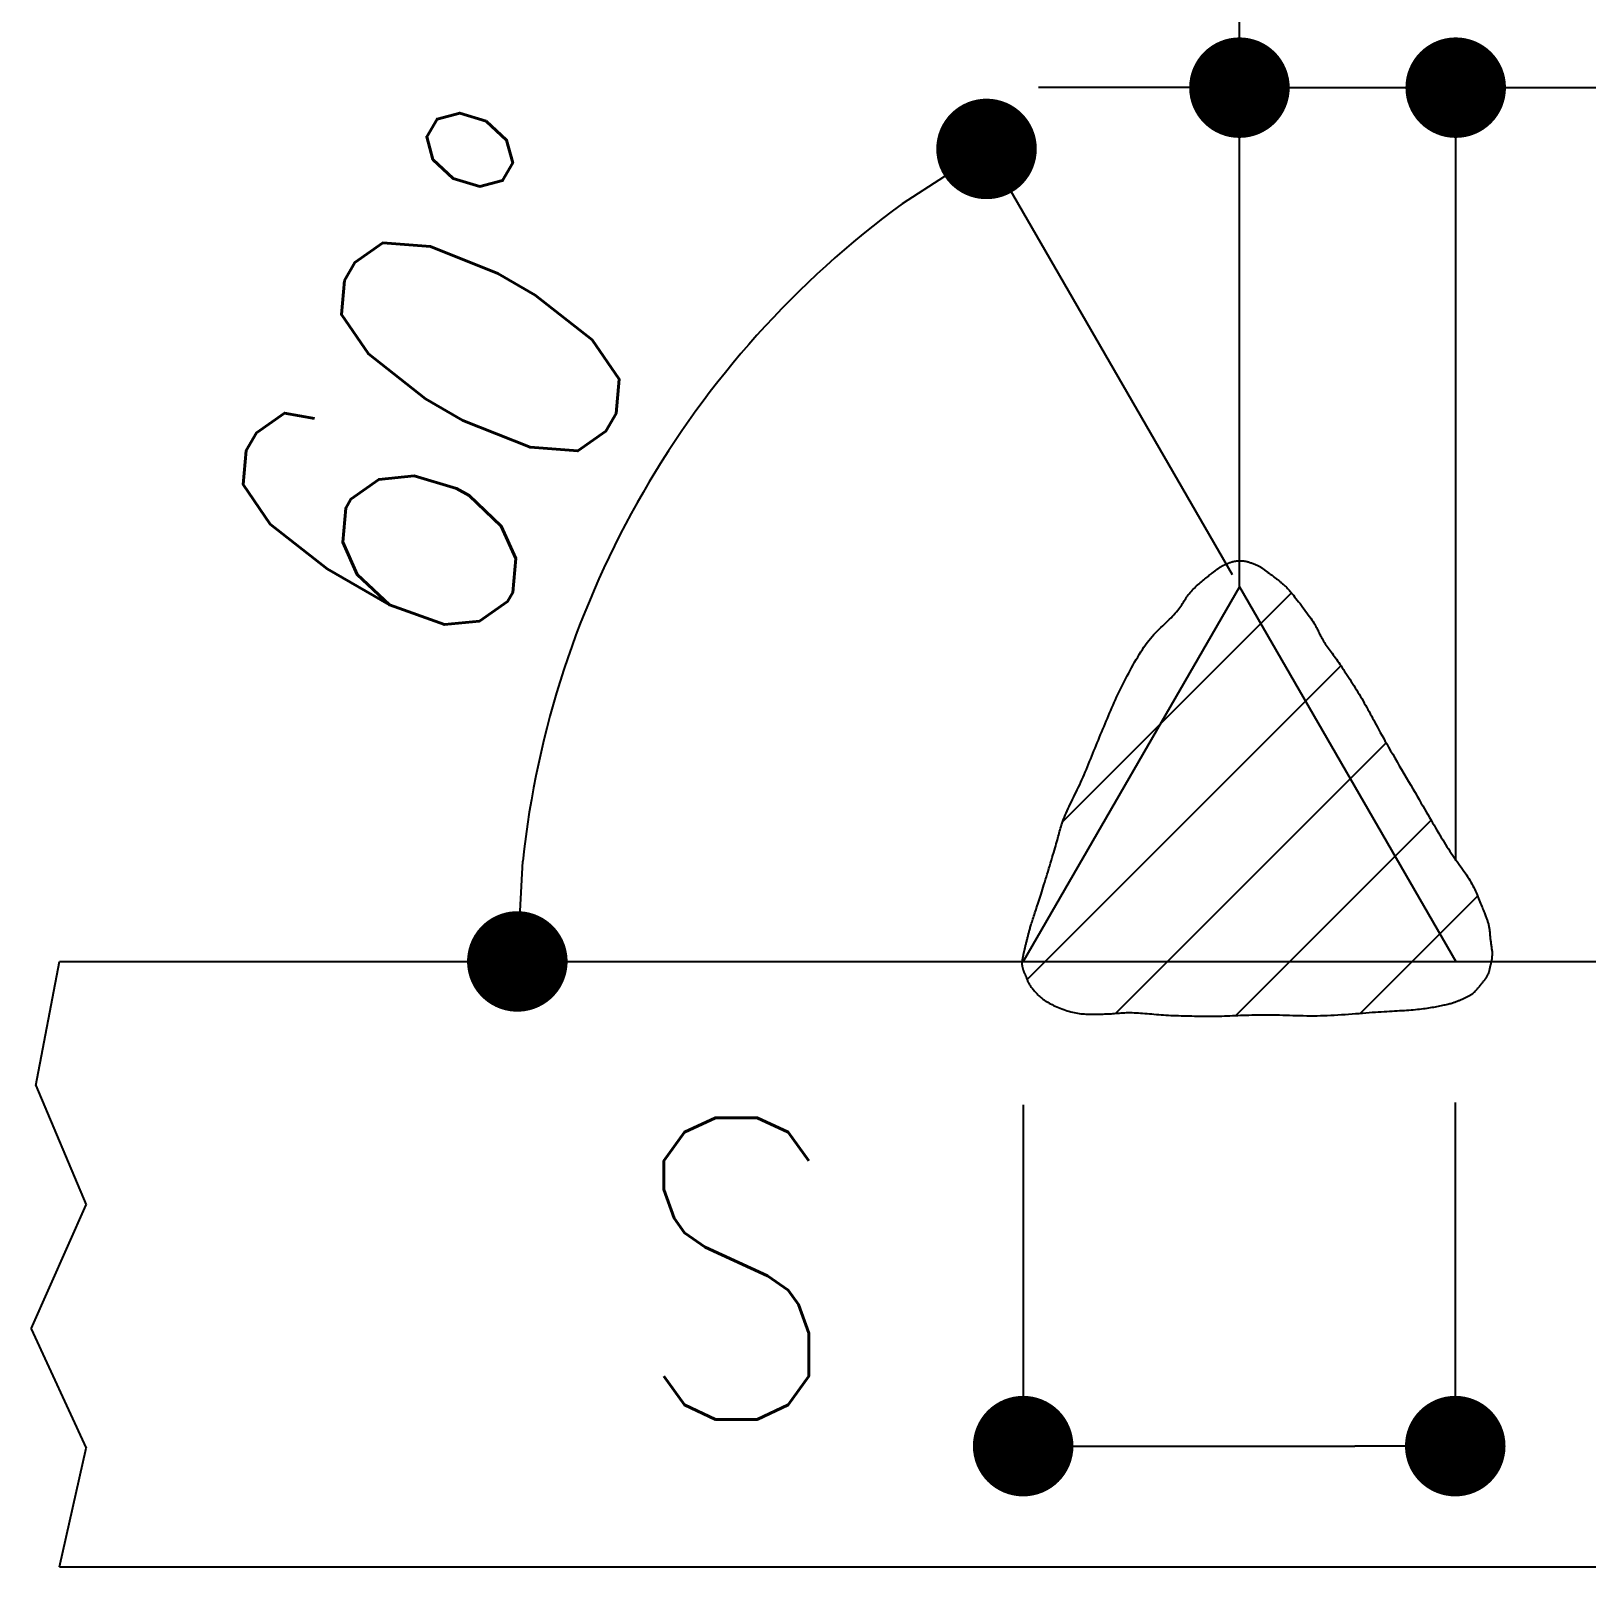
# Model space of a CAD drawing. Header units: millimetres. Extents: x -4568 to 36914, y -114 to 17788.
# Drawn here: x 6298.2 to 6422, y 11567.6 to 11689.8 of the extents above; entities that cross this region are included whole.
import ezdxf

# ---------------------------------------------------------------- set-up
doc = ezdxf.new("R2010")
doc.units = ezdxf.units.MM
doc.header["$LTSCALE"] = 5
doc.layers.get('0').update_dxf_attribs({"color": 255})
doc.layers.add('寸法', color=4, linetype='Continuous')
doc.layers.add('金物', color=142, linetype='Continuous')
doc.styles.add('04setumei', font='simplex.shx', dxfattribs={"width": 0.7, "height": 2.5, "bigfont": 'extfont2.shx'})

# ---------------------------------------------------------------- blocks, each defined once
blk = doc.blocks.new('_Dot')
at = {"color": 0, "linetype": 'ByBlock', "lineweight": -2}
blk.add_line((-0.5, 0), (-1, 0), dxfattribs=at)
at = {"color": 0, "linetype": 'ByBlock', "const_width": 0.5}
blk.add_lwpolyline([(-0.25, 0, 1), (0.25, 0, 1)], format="xyb", close=True, dxfattribs=at)

msp = doc.modelspace()

# ---------------------------------------------------------------- linework, layer by layer
at = {"layer": '寸法'}
for p, q in [((6386.346, 11685.289), (6378.346, 11685.289)), ((6394.346, 11653.554), (6394.346, 11685.289)), ((6394.346, 11685.289), (6411.555, 11685.289)), ((6411.555, 11623.748), (6411.555, 11685.289)), ((6419.555, 11685.289), (6427.555, 11685.289)), ((6393.788, 11646.521), (6374.221, 11680.412)), ((6392.12, 11646.616), (6392.179, 11646.665)), ((6392.179, 11646.665), (6392.235, 11646.71)), ((6392.235, 11646.71), (6392.288, 11646.752)), ((6392.288, 11646.752), (6392.338, 11646.792)), ((6392.338, 11646.792), (6392.386, 11646.829)), ((6392.386, 11646.829), (6392.432, 11646.864)), ((6392.432, 11646.864), (6392.476, 11646.898)), ((6392.476, 11646.898), (6392.519, 11646.93)), ((6392.519, 11646.93), (6392.561, 11646.96)), ((6392.561, 11646.96), (6392.601, 11646.989)), ((6392.601, 11646.989), (6392.641, 11647.017)), ((6392.641, 11647.017), (6392.68, 11647.044)), ((6392.68, 11647.044), (6392.72, 11647.071)), ((6392.72, 11647.071), (6392.759, 11647.097)), ((6392.759, 11647.097), (6392.799, 11647.123)), ((6392.799, 11647.123), (6392.838, 11647.148)), ((6392.838, 11647.148), (6392.875, 11647.171)), ((6392.875, 11647.171), (6392.912, 11647.193)), ((6392.912, 11647.193), (6392.947, 11647.213)), ((6392.947, 11647.213), (6392.981, 11647.231)), ((6392.981, 11647.231), (6393.013, 11647.249)), ((6393.013, 11647.249), (6393.045, 11647.265)), ((6393.045, 11647.265), (6393.077, 11647.28)), ((6393.077, 11647.28), (6393.107, 11647.295)), ((6393.107, 11647.295), (6393.138, 11647.308)), ((6393.138, 11647.308), (6393.167, 11647.322)), ((6393.167, 11647.322), (6393.197, 11647.334)), ((6393.197, 11647.334), (6393.227, 11647.347)), ((6393.227, 11647.347), (6393.257, 11647.36)), ((6393.257, 11647.36), (6393.287, 11647.372)), ((6393.287, 11647.372), (6393.318, 11647.385)), ((6393.318, 11647.385), (6393.349, 11647.398)), ((6393.349, 11647.398), (6393.381, 11647.412)), ((6393.381, 11647.412), (6393.412, 11647.425)), ((6393.412, 11647.425), (6393.444, 11647.438)), ((6393.444, 11647.438), (6393.475, 11647.451)), ((6393.475, 11647.451), (6393.506, 11647.463)), ((6393.506, 11647.463), (6393.537, 11647.475)), ((6393.537, 11647.475), (6393.568, 11647.487)), ((6393.568, 11647.487), (6393.599, 11647.499)), ((6393.599, 11647.499), (6393.629, 11647.51)), ((6393.629, 11647.51), (6393.66, 11647.521)), ((6393.66, 11647.521), (6393.69, 11647.531)), ((6393.69, 11647.531), (6393.721, 11647.541)), ((6393.721, 11647.541), (6393.751, 11647.55)), ((6393.751, 11647.55), (6393.78, 11647.559)), ((6393.78, 11647.559), (6393.81, 11647.567)), ((6393.81, 11647.567), (6393.84, 11647.575)), ((6393.84, 11647.575), (6393.87, 11647.582)), ((6393.87, 11647.582), (6393.899, 11647.588)), ((6393.899, 11647.588), (6393.927, 11647.594)), ((6393.927, 11647.594), (6393.954, 11647.599)), ((6393.954, 11647.599), (6393.982, 11647.604)), ((6393.982, 11647.604), (6394.009, 11647.608)), ((6394.009, 11647.608), (6394.035, 11647.612)), ((6394.035, 11647.612), (6394.061, 11647.615)), ((6394.061, 11647.615), (6394.088, 11647.618)), ((6394.088, 11647.618), (6394.115, 11647.62)), ((6394.115, 11647.62), (6394.142, 11647.622)), ((6394.142, 11647.622), (6394.169, 11647.624)), ((6394.169, 11647.624), (6394.197, 11647.625)), ((6394.197, 11647.625), (6394.225, 11647.626)), ((6394.225, 11647.626), (6394.254, 11647.626)), ((6394.254, 11647.626), (6394.283, 11647.626)), ((6394.283, 11647.626), (6394.314, 11647.627)), ((6394.314, 11647.627), (6394.346, 11647.626)), ((6394.346, 11647.626), (6394.378, 11647.626)), ((6394.378, 11647.626), (6394.41, 11647.627)), ((6394.41, 11647.627), (6394.442, 11647.627)), ((6394.442, 11647.627), (6394.474, 11647.628)), ((6394.474, 11647.628), (6394.506, 11647.628)), ((6394.506, 11647.628), (6394.539, 11647.628)), ((6394.539, 11647.628), (6394.572, 11647.628)), ((6394.572, 11647.628), (6394.606, 11647.627)), ((6394.606, 11647.627), (6394.641, 11647.626)), ((6394.641, 11647.626), (6394.676, 11647.623)), ((6394.676, 11647.623), (6394.713, 11647.62)), ((6394.713, 11647.62), (6394.751, 11647.616)), ((6394.751, 11647.616), (6394.791, 11647.61)), ((6394.791, 11647.61), (6394.832, 11647.603)), ((6394.832, 11647.603), (6394.875, 11647.594)), ((6394.875, 11647.594), (6394.919, 11647.584)), ((6394.919, 11647.584), (6394.966, 11647.572)), ((6394.966, 11647.572), (6395.016, 11647.558)), ((6395.016, 11647.558), (6395.068, 11647.542)), ((6395.068, 11647.542), (6395.124, 11647.524)), ((6395.124, 11647.524), (6395.183, 11647.504)), ((6395.183, 11647.504), (6395.243, 11647.483)), ((6395.243, 11647.483), (6395.306, 11647.461)), ((6395.306, 11647.461), (6395.369, 11647.438)), ((6395.369, 11647.438), (6395.433, 11647.413)), ((6395.433, 11647.413), (6395.497, 11647.389)), ((6395.497, 11647.389), (6395.561, 11647.363)), ((6395.561, 11647.363), (6395.625, 11647.337)), ((6395.625, 11647.337), (6395.687, 11647.31)), ((6395.687, 11647.31), (6395.748, 11647.283)), ((6395.748, 11647.283), (6395.807, 11647.257)), ((6395.807, 11647.257), (6395.863, 11647.231)), ((6395.863, 11647.231), (6395.917, 11647.205)), ((6395.917, 11647.205), (6395.967, 11647.179)), ((6395.967, 11647.179), (6396.013, 11647.154)), ((6396.013, 11647.154), (6396.057, 11647.128)), ((6396.057, 11647.128), (6396.099, 11647.103)), ((6396.099, 11647.103), (6396.138, 11647.078)), ((6396.138, 11647.078), (6396.175, 11647.053)), ((6396.175, 11647.053), (6396.211, 11647.027)), ((6396.211, 11647.027), (6396.246, 11647.002)), ((6396.246, 11647.002), (6396.28, 11646.975)), ((6396.28, 11646.975), (6396.314, 11646.949)), ((6396.314, 11646.949), (6396.347, 11646.922)), ((6396.347, 11646.922), (6396.382, 11646.894)), ((6396.382, 11646.894), (6396.416, 11646.866)), ((6396.416, 11646.866), (6396.451, 11646.838)), ((6396.451, 11646.838), (6396.488, 11646.808)), ((6396.488, 11646.808), (6396.527, 11646.777)), ((6396.527, 11646.777), (6396.567, 11646.746)), ((6396.567, 11646.746), (6396.61, 11646.714)), ((6396.61, 11646.714), (6396.654, 11646.682)), ((6396.654, 11646.682), (6396.7, 11646.649)), ((6394.346, 11645.554), (6377.137, 11615.748)), ((6390.668, 11645.374), (6390.757, 11645.462)), ((6390.757, 11645.462), (6390.849, 11645.549)), ((6390.849, 11645.549), (6390.942, 11645.634)), ((6390.942, 11645.634), (6391.036, 11645.719)), ((6391.036, 11645.719), (6391.131, 11645.802)), ((6391.131, 11645.802), (6391.226, 11645.883)), ((6391.226, 11645.883), (6391.321, 11645.963)), ((6391.321, 11645.963), (6391.414, 11646.04)), ((6391.414, 11646.04), (6391.507, 11646.115)), ((6391.507, 11646.115), (6391.596, 11646.188)), ((6391.596, 11646.188), (6391.683, 11646.258)), ((6391.683, 11646.258), (6391.767, 11646.326)), ((6391.767, 11646.326), (6391.847, 11646.39)), ((6391.847, 11646.39), (6391.922, 11646.452)), ((6391.922, 11646.452), (6391.992, 11646.51)), ((6391.992, 11646.51), (6392.058, 11646.565)), ((6392.058, 11646.565), (6392.12, 11646.616)), ((6394.346, 11645.554), (6411.555, 11615.748)), ((6396.7, 11646.649), (6396.746, 11646.616)), ((6396.746, 11646.616), (6396.794, 11646.582)), ((6396.794, 11646.582), (6396.842, 11646.548)), ((6396.842, 11646.548), (6396.891, 11646.514)), ((6396.891, 11646.514), (6396.941, 11646.478)), ((6396.941, 11646.478), (6396.991, 11646.442)), ((6396.991, 11646.442), (6397.042, 11646.405)), ((6397.042, 11646.405), (6397.094, 11646.368)), ((6397.094, 11646.368), (6397.146, 11646.329)), ((6397.146, 11646.329), (6397.198, 11646.289)), ((6397.198, 11646.289), (6397.251, 11646.248)), ((6397.251, 11646.248), (6397.305, 11646.206)), ((6397.305, 11646.206), (6397.359, 11646.163)), ((6397.359, 11646.163), (6397.413, 11646.117)), ((6397.413, 11646.117), (6397.468, 11646.071)), ((6397.468, 11646.071), (6397.522, 11646.025)), ((6397.522, 11646.025), (6397.574, 11645.98)), ((6397.574, 11645.98), (6397.626, 11645.937)), ((6397.626, 11645.937), (6397.678, 11645.894)), ((6397.678, 11645.894), (6397.73, 11645.851)), ((6397.73, 11645.851), (6397.781, 11645.808)), ((6397.781, 11645.808), (6397.834, 11645.762)), ((6397.834, 11645.762), (6397.887, 11645.716)), ((6397.887, 11645.716), (6397.942, 11645.666)), ((6397.942, 11645.666), (6397.998, 11645.614)), ((6397.998, 11645.614), (6398.057, 11645.557)), ((6398.057, 11645.557), (6398.117, 11645.497)), ((6398.117, 11645.497), (6398.181, 11645.431)), ((6398.181, 11645.431), (6398.247, 11645.36)), ((6380.291, 11626.885), (6398.488, 11645.082)), ((6389.751, 11644.137), (6389.82, 11644.241)), ((6389.82, 11644.241), (6389.886, 11644.344)), ((6389.886, 11644.344), (6389.951, 11644.444)), ((6389.951, 11644.444), (6390.015, 11644.543)), ((6390.015, 11644.543), (6390.079, 11644.64)), ((6390.079, 11644.64), (6390.143, 11644.736)), ((6390.143, 11644.736), (6390.208, 11644.83)), ((6390.208, 11644.83), (6390.276, 11644.923)), ((6390.276, 11644.923), (6390.347, 11645.015)), ((6390.347, 11645.015), (6390.421, 11645.106)), ((6390.421, 11645.106), (6390.499, 11645.196)), ((6390.499, 11645.196), (6390.582, 11645.285)), ((6390.582, 11645.285), (6390.668, 11645.374)), ((6398.247, 11645.36), (6398.317, 11645.282)), ((6398.317, 11645.282), (6398.391, 11645.198)), ((6398.391, 11645.198), (6398.468, 11645.106)), ((6398.468, 11645.106), (6398.552, 11645.005)), ((6398.552, 11645.005), (6398.643, 11644.893)), ((6398.643, 11644.893), (6398.739, 11644.772)), ((6398.739, 11644.772), (6398.841, 11644.644)), ((6398.841, 11644.644), (6398.947, 11644.508)), ((6398.947, 11644.508), (6399.056, 11644.368)), ((6399.056, 11644.368), (6399.166, 11644.223)), ((6399.166, 11644.223), (6399.279, 11644.075)), ((6388.649, 11642.855), (6388.779, 11642.979)), ((6388.779, 11642.979), (6388.904, 11643.102)), ((6388.904, 11643.102), (6389.024, 11643.223)), ((6389.024, 11643.223), (6389.138, 11643.344)), ((6389.138, 11643.344), (6389.244, 11643.463)), ((6389.244, 11643.463), (6389.344, 11643.582)), ((6389.344, 11643.582), (6389.436, 11643.698)), ((6389.436, 11643.698), (6389.522, 11643.811)), ((6389.522, 11643.811), (6389.603, 11643.922)), ((6389.603, 11643.922), (6389.679, 11644.031)), ((6389.679, 11644.031), (6389.751, 11644.137)), ((6399.279, 11644.075), (6399.391, 11643.926)), ((6399.391, 11643.926), (6399.503, 11643.776)), ((6399.503, 11643.776), (6399.613, 11643.627)), ((6399.613, 11643.627), (6399.72, 11643.48)), ((6399.72, 11643.48), (6399.824, 11643.336)), ((6399.824, 11643.336), (6399.923, 11643.197)), ((6399.923, 11643.197), (6400.017, 11643.063)), ((6400.017, 11643.063), (6400.104, 11642.937)), ((6387.393, 11641.611), (6387.531, 11641.764)), ((6387.531, 11641.764), (6387.671, 11641.913)), ((6387.671, 11641.913), (6387.813, 11642.058)), ((6387.813, 11642.058), (6387.955, 11642.198)), ((6387.955, 11642.198), (6388.097, 11642.335)), ((6388.097, 11642.335), (6388.239, 11642.469)), ((6388.239, 11642.469), (6388.378, 11642.6)), ((6388.378, 11642.6), (6388.515, 11642.728)), ((6388.515, 11642.728), (6388.649, 11642.855)), ((6400.104, 11642.937), (6400.184, 11642.819)), ((6400.184, 11642.819), (6400.255, 11642.708)), ((6400.255, 11642.708), (6400.321, 11642.604)), ((6400.321, 11642.604), (6400.379, 11642.504)), ((6400.379, 11642.504), (6400.433, 11642.408)), ((6400.433, 11642.408), (6400.483, 11642.316)), ((6400.483, 11642.316), (6400.528, 11642.227)), ((6400.528, 11642.227), (6400.571, 11642.141)), ((6400.571, 11642.141), (6400.613, 11642.056)), ((6400.613, 11642.056), (6400.653, 11641.971)), ((6400.653, 11641.971), (6400.693, 11641.887)), ((6400.693, 11641.887), (6400.734, 11641.803)), ((6400.734, 11641.803), (6400.777, 11641.717)), ((6400.777, 11641.717), (6400.821, 11641.629)), ((6386.498, 11640.379), (6386.622, 11640.574)), ((6386.622, 11640.574), (6386.747, 11640.762)), ((6386.747, 11640.762), (6386.872, 11640.945)), ((6386.872, 11640.945), (6386.997, 11641.121)), ((6386.997, 11641.121), (6387.125, 11641.29)), ((6387.125, 11641.29), (6387.257, 11641.453)), ((6387.257, 11641.453), (6387.393, 11641.611)), ((6400.821, 11641.629), (6400.869, 11641.539)), ((6400.869, 11641.539), (6400.922, 11641.446)), ((6400.922, 11641.446), (6400.978, 11641.348)), ((6400.978, 11641.348), (6401.041, 11641.246)), ((6401.041, 11641.246), (6401.109, 11641.142)), ((6401.109, 11641.142), (6401.179, 11641.037)), ((6401.179, 11641.037), (6401.25, 11640.932)), ((6401.25, 11640.932), (6401.324, 11640.826)), ((6401.324, 11640.826), (6401.4, 11640.719)), ((6401.4, 11640.719), (6401.477, 11640.611)), ((6401.477, 11640.611), (6401.557, 11640.501)), ((6401.557, 11640.501), (6401.639, 11640.39)), ((6377.442, 11614.301), (6402.422, 11639.281)), ((6385.77, 11639.127), (6385.888, 11639.342)), ((6385.888, 11639.342), (6386.008, 11639.556)), ((6386.008, 11639.556), (6386.129, 11639.767)), ((6386.129, 11639.767), (6386.251, 11639.975)), ((6386.251, 11639.975), (6386.374, 11640.179)), ((6386.374, 11640.179), (6386.498, 11640.379)), ((6401.639, 11640.39), (6401.722, 11640.277)), ((6401.722, 11640.277), (6401.806, 11640.161)), ((6401.806, 11640.161), (6401.892, 11640.043)), ((6401.892, 11640.043), (6401.979, 11639.922)), ((6401.979, 11639.922), (6402.067, 11639.798)), ((6402.067, 11639.798), (6402.156, 11639.672)), ((6402.156, 11639.672), (6402.246, 11639.541)), ((6402.246, 11639.541), (6402.338, 11639.407)), ((6402.338, 11639.407), (6402.43, 11639.269)), ((6402.43, 11639.269), (6402.523, 11639.127)), ((6385.088, 11637.83), (6385.197, 11638.044)), ((6385.197, 11638.044), (6385.309, 11638.259)), ((6385.309, 11638.259), (6385.422, 11638.475)), ((6385.422, 11638.475), (6385.536, 11638.693)), ((6385.536, 11638.693), (6385.652, 11638.91)), ((6385.652, 11638.91), (6385.77, 11639.127)), ((6402.523, 11639.127), (6402.619, 11638.981)), ((6402.619, 11638.981), (6402.717, 11638.831)), ((6402.717, 11638.831), (6402.816, 11638.678)), ((6402.816, 11638.678), (6402.918, 11638.522)), ((6402.918, 11638.522), (6403.021, 11638.362)), ((6403.021, 11638.362), (6403.124, 11638.2)), ((6403.124, 11638.2), (6403.229, 11638.036)), ((6403.229, 11638.036), (6403.335, 11637.869)), ((6384.479, 11636.567), (6384.575, 11636.779)), ((6384.575, 11636.779), (6384.674, 11636.99)), ((6384.674, 11636.99), (6384.774, 11637.201)), ((6384.774, 11637.201), (6384.877, 11637.41)), ((6384.877, 11637.41), (6384.981, 11637.62)), ((6384.981, 11637.62), (6385.088, 11637.83)), ((6403.335, 11637.869), (6403.441, 11637.701)), ((6403.441, 11637.701), (6403.547, 11637.53)), ((6403.547, 11637.53), (6403.654, 11637.358)), ((6403.654, 11637.358), (6403.76, 11637.185)), ((6403.76, 11637.185), (6403.866, 11637.011)), ((6403.866, 11637.011), (6403.971, 11636.837)), ((6403.971, 11636.837), (6404.076, 11636.662)), ((6384.017, 11635.503), (6384.107, 11635.716)), ((6384.107, 11635.716), (6384.198, 11635.93)), ((6384.198, 11635.93), (6384.29, 11636.142)), ((6384.29, 11636.142), (6384.384, 11636.355)), ((6384.384, 11636.355), (6384.479, 11636.567)), ((6404.076, 11636.662), (6404.179, 11636.486)), ((6404.179, 11636.486), (6404.28, 11636.312)), ((6404.28, 11636.312), (6404.378, 11636.141)), ((6404.378, 11636.141), (6404.473, 11635.971)), ((6404.473, 11635.971), (6404.567, 11635.802)), ((6404.567, 11635.802), (6404.66, 11635.633)), ((6404.66, 11635.633), (6404.752, 11635.463)), ((6383.48, 11634.225), (6383.57, 11634.438)), ((6383.57, 11634.438), (6383.659, 11634.651)), ((6383.659, 11634.651), (6383.748, 11634.864)), ((6383.748, 11634.864), (6383.837, 11635.077)), ((6383.837, 11635.077), (6383.927, 11635.29)), ((6383.927, 11635.29), (6384.017, 11635.503)), ((6404.752, 11635.463), (6404.844, 11635.292)), ((6404.844, 11635.292), (6404.937, 11635.118)), ((6404.937, 11635.118), (6405.032, 11634.941)), ((6405.032, 11634.941), (6405.129, 11634.76)), ((6405.129, 11634.76), (6405.228, 11634.573)), ((6405.228, 11634.573), (6405.332, 11634.381)), ((6405.332, 11634.381), (6405.44, 11634.183)), ((6382.945, 11632.939), (6383.033, 11633.155)), ((6383.033, 11633.155), (6383.121, 11633.371)), ((6383.121, 11633.371), (6383.21, 11633.586)), ((6383.21, 11633.586), (6383.3, 11633.8)), ((6383.3, 11633.8), (6383.39, 11634.013)), ((6383.39, 11634.013), (6383.48, 11634.225)), ((6384.493, 11611.617), (6406.02, 11633.144)), ((6405.44, 11634.183), (6405.553, 11633.977)), ((6405.553, 11633.977), (6405.672, 11633.763)), ((6405.672, 11633.763), (6405.797, 11633.539)), ((6405.797, 11633.539), (6405.928, 11633.306)), ((6405.928, 11633.306), (6406.069, 11633.059)), ((6406.069, 11633.059), (6406.219, 11632.797)), ((6382.425, 11631.648), (6382.511, 11631.861)), ((6382.511, 11631.861), (6382.597, 11632.075)), ((6382.597, 11632.075), (6382.684, 11632.291)), ((6382.684, 11632.291), (6382.771, 11632.507)), ((6382.771, 11632.507), (6382.858, 11632.723)), ((6382.858, 11632.723), (6382.945, 11632.939)), ((6406.219, 11632.797), (6406.377, 11632.522)), ((6406.377, 11632.522), (6406.542, 11632.236)), ((6406.542, 11632.236), (6406.713, 11631.94)), ((6406.713, 11631.94), (6406.888, 11631.637)), ((6381.905, 11630.406), (6381.992, 11630.607)), ((6381.992, 11630.607), (6382.079, 11630.811)), ((6382.079, 11630.811), (6382.166, 11631.017)), ((6382.166, 11631.017), (6382.252, 11631.226)), ((6382.252, 11631.226), (6382.338, 11631.436)), ((6382.338, 11631.436), (6382.425, 11631.648)), ((6406.888, 11631.637), (6407.067, 11631.329)), ((6407.067, 11631.329), (6407.249, 11631.017)), ((6407.249, 11631.017), (6407.431, 11630.704)), ((6407.431, 11630.704), (6407.613, 11630.391)), ((6381.351, 11629.221), (6381.445, 11629.416)), ((6381.445, 11629.416), (6381.54, 11629.612)), ((6381.54, 11629.612), (6381.633, 11629.809)), ((6381.633, 11629.809), (6381.726, 11630.008)), ((6381.726, 11630.008), (6381.816, 11630.207)), ((6381.816, 11630.207), (6381.905, 11630.406)), ((6407.613, 11630.391), (6407.795, 11630.081)), ((6407.795, 11630.081), (6407.973, 11629.774)), ((6407.973, 11629.774), (6408.148, 11629.474)), ((6408.148, 11629.474), (6408.319, 11629.183)), ((6380.718, 11627.912), (6380.802, 11628.092)), ((6380.802, 11628.092), (6380.889, 11628.275)), ((6380.889, 11628.275), (6380.978, 11628.46)), ((6380.978, 11628.46), (6381.07, 11628.647)), ((6381.07, 11628.647), (6381.162, 11628.837)), ((6381.162, 11628.837), (6381.256, 11629.028)), ((6381.256, 11629.028), (6381.351, 11629.221)), ((6408.319, 11629.183), (6408.483, 11628.901)), ((6408.483, 11628.901), (6408.641, 11628.632)), ((6408.641, 11628.632), (6408.791, 11628.376)), ((6408.791, 11628.376), (6408.933, 11628.132)), ((6408.933, 11628.132), (6409.072, 11627.894)), ((6380.248, 11626.762), (6380.3, 11626.909)), ((6380.3, 11626.909), (6380.357, 11627.062)), ((6380.357, 11627.062), (6380.419, 11627.223)), ((6380.419, 11627.223), (6380.488, 11627.391)), ((6380.488, 11627.391), (6380.56, 11627.561)), ((6380.56, 11627.561), (6380.637, 11627.735)), ((6380.637, 11627.735), (6380.718, 11627.912)), ((6394.054, 11611.444), (6409.598, 11626.987)), ((6409.072, 11627.894), (6409.206, 11627.662)), ((6409.206, 11627.662), (6409.337, 11627.437)), ((6409.337, 11627.437), (6409.464, 11627.217)), ((6409.464, 11627.217), (6409.589, 11627.002)), ((6409.589, 11627.002), (6409.711, 11626.792)), ((6379.896, 11625.556), (6379.933, 11625.693)), ((6379.933, 11625.693), (6379.968, 11625.827)), ((6379.968, 11625.827), (6380.004, 11625.958)), ((6380.004, 11625.958), (6380.04, 11626.088)), ((6380.04, 11626.088), (6380.076, 11626.219)), ((6380.076, 11626.219), (6380.115, 11626.35)), ((6380.115, 11626.35), (6380.157, 11626.484)), ((6380.157, 11626.484), (6380.2, 11626.621)), ((6380.2, 11626.621), (6380.248, 11626.762)), ((6409.711, 11626.792), (6409.83, 11626.587)), ((6409.83, 11626.587), (6409.947, 11626.385)), ((6409.947, 11626.385), (6410.064, 11626.187)), ((6410.064, 11626.187), (6410.178, 11625.993)), ((6410.178, 11625.993), (6410.292, 11625.802)), ((6410.292, 11625.802), (6410.405, 11625.613)), ((6379.505, 11624.215), (6379.565, 11624.413)), ((6379.565, 11624.413), (6379.623, 11624.603)), ((6379.623, 11624.603), (6379.677, 11624.783)), ((6379.677, 11624.783), (6379.728, 11624.953)), ((6379.728, 11624.953), (6379.774, 11625.114)), ((6379.774, 11625.114), (6379.817, 11625.268)), ((6379.817, 11625.268), (6379.858, 11625.415)), ((6379.858, 11625.415), (6379.896, 11625.556)), ((6410.405, 11625.613), (6410.518, 11625.427)), ((6410.518, 11625.427), (6410.63, 11625.242)), ((6410.63, 11625.242), (6410.744, 11625.059)), ((6410.744, 11625.059), (6410.858, 11624.878)), ((6410.858, 11624.878), (6410.973, 11624.698)), ((6410.973, 11624.698), (6411.088, 11624.524)), ((6411.088, 11624.524), (6411.205, 11624.353)), ((6379.115, 11622.918), (6379.182, 11623.14)), ((6379.182, 11623.14), (6379.248, 11623.362)), ((6379.248, 11623.362), (6379.314, 11623.581)), ((6379.314, 11623.581), (6379.38, 11623.797)), ((6379.38, 11623.797), (6379.443, 11624.009)), ((6379.443, 11624.009), (6379.505, 11624.215)), ((6411.205, 11624.353), (6411.321, 11624.186)), ((6411.321, 11624.186), (6411.436, 11624.022)), ((6411.436, 11624.022), (6411.551, 11623.861)), ((6411.551, 11623.861), (6411.666, 11623.703)), ((6411.666, 11623.703), (6411.778, 11623.548)), ((6411.778, 11623.548), (6411.89, 11623.394)), ((6411.89, 11623.394), (6411.999, 11623.243)), ((6411.999, 11623.243), (6412.106, 11623.093)), ((6378.79, 11621.847), (6378.853, 11622.052)), ((6378.853, 11622.052), (6378.917, 11622.263)), ((6378.917, 11622.263), (6378.982, 11622.478)), ((6378.982, 11622.478), (6379.048, 11622.697)), ((6379.048, 11622.697), (6379.115, 11622.918)), ((6412.106, 11623.093), (6412.211, 11622.945)), ((6412.211, 11622.945), (6412.312, 11622.797)), ((6412.312, 11622.797), (6412.41, 11622.651)), ((6412.41, 11622.651), (6412.505, 11622.505)), ((6412.505, 11622.505), (6412.596, 11622.359)), ((6412.596, 11622.359), (6412.683, 11622.213)), ((6412.683, 11622.213), (6412.765, 11622.066)), ((6412.765, 11622.066), (6412.845, 11621.919)), ((6412.845, 11621.919), (6412.921, 11621.771)), ((6378.406, 11620.622), (6378.457, 11620.781)), ((6378.457, 11620.781), (6378.51, 11620.944)), ((6378.51, 11620.944), (6378.563, 11621.111)), ((6378.563, 11621.111), (6378.616, 11621.283)), ((6378.616, 11621.283), (6378.672, 11621.461)), ((6378.672, 11621.461), (6378.73, 11621.65)), ((6378.73, 11621.65), (6378.79, 11621.847)), ((6403.971, 11611.625), (6413.298, 11620.952)), ((6412.921, 11621.771), (6412.994, 11621.624)), ((6412.994, 11621.624), (6413.064, 11621.477)), ((6413.064, 11621.477), (6413.132, 11621.331)), ((6413.132, 11621.331), (6413.197, 11621.187)), ((6413.197, 11621.187), (6413.259, 11621.044)), ((6413.259, 11621.044), (6413.319, 11620.903)), ((6413.319, 11620.903), (6413.376, 11620.765)), ((6413.376, 11620.765), (6413.431, 11620.63)), ((6377.991, 11619.361), (6378.032, 11619.486)), ((6378.032, 11619.486), (6378.074, 11619.615)), ((6378.074, 11619.615), (6378.118, 11619.747)), ((6378.118, 11619.747), (6378.163, 11619.883)), ((6378.163, 11619.883), (6378.209, 11620.023)), ((6378.209, 11620.023), (6378.257, 11620.167)), ((6378.257, 11620.167), (6378.306, 11620.315)), ((6378.306, 11620.315), (6378.355, 11620.466)), ((6378.355, 11620.466), (6378.406, 11620.622)), ((6413.431, 11620.63), (6413.484, 11620.499)), ((6413.484, 11620.499), (6413.536, 11620.372)), ((6413.536, 11620.372), (6413.585, 11620.248)), ((6413.585, 11620.248), (6413.633, 11620.13)), ((6413.633, 11620.13), (6413.679, 11620.016)), ((6413.679, 11620.016), (6413.723, 11619.908)), ((6413.723, 11619.908), (6413.765, 11619.807)), ((6413.765, 11619.807), (6413.805, 11619.712)), ((6413.805, 11619.712), (6413.841, 11619.622)), ((6413.841, 11619.622), (6413.875, 11619.538)), ((6413.875, 11619.538), (6413.907, 11619.458)), ((6413.907, 11619.458), (6413.936, 11619.383)), ((6377.626, 11618.15), (6377.644, 11618.218)), ((6377.644, 11618.218), (6377.664, 11618.289)), ((6377.664, 11618.289), (6377.684, 11618.363)), ((6377.684, 11618.363), (6377.706, 11618.44)), ((6377.706, 11618.44), (6377.73, 11618.521)), ((6377.73, 11618.521), (6377.756, 11618.608)), ((6377.756, 11618.608), (6377.783, 11618.7)), ((6377.783, 11618.7), (6377.812, 11618.797)), ((6377.812, 11618.797), (6377.844, 11618.901)), ((6377.844, 11618.901), (6377.878, 11619.011)), ((6377.878, 11619.011), (6377.914, 11619.124)), ((6377.914, 11619.124), (6377.952, 11619.241)), ((6377.952, 11619.241), (6377.991, 11619.361)), ((6413.936, 11619.383), (6413.964, 11619.31)), ((6413.964, 11619.31), (6413.99, 11619.241)), ((6413.99, 11619.241), (6414.014, 11619.173)), ((6414.014, 11619.173), (6414.036, 11619.108)), ((6414.036, 11619.108), (6414.057, 11619.044)), ((6414.057, 11619.044), (6414.078, 11618.979)), ((6414.078, 11618.979), (6414.097, 11618.915)), ((6414.097, 11618.915), (6414.116, 11618.85)), ((6414.116, 11618.85), (6414.134, 11618.784)), ((6414.134, 11618.784), (6414.152, 11618.716)), ((6414.152, 11618.716), (6414.169, 11618.645)), ((6414.169, 11618.645), (6414.186, 11618.573)), ((6414.186, 11618.573), (6414.2, 11618.502)), ((6414.2, 11618.502), (6414.213, 11618.431)), ((6414.213, 11618.431), (6414.225, 11618.361)), ((6414.225, 11618.361), (6414.235, 11618.292)), ((6414.235, 11618.292), (6414.244, 11618.222)), ((6414.244, 11618.222), (6414.251, 11618.153)), ((6377.304, 11616.886), (6377.319, 11616.95)), ((6377.319, 11616.95), (6377.334, 11617.015)), ((6377.334, 11617.015), (6377.35, 11617.08)), ((6377.35, 11617.08), (6377.367, 11617.147)), ((6377.367, 11617.147), (6377.383, 11617.214)), ((6377.383, 11617.214), (6377.4, 11617.281)), ((6377.4, 11617.281), (6377.417, 11617.35)), ((6377.417, 11617.35), (6377.435, 11617.419)), ((6377.435, 11617.419), (6377.452, 11617.488)), ((6377.452, 11617.488), (6377.47, 11617.557)), ((6377.47, 11617.557), (6377.488, 11617.627)), ((6377.488, 11617.627), (6377.507, 11617.695)), ((6377.507, 11617.695), (6377.524, 11617.762)), ((6377.524, 11617.762), (6377.541, 11617.827)), ((6377.541, 11617.827), (6377.557, 11617.891)), ((6377.557, 11617.891), (6377.574, 11617.955)), ((6377.574, 11617.955), (6377.591, 11618.019)), ((6377.591, 11618.019), (6377.608, 11618.084)), ((6377.608, 11618.084), (6377.626, 11618.15)), ((6414.251, 11618.153), (6414.259, 11618.084)), ((6414.259, 11618.084), (6414.265, 11618.016)), ((6414.265, 11618.016), (6414.271, 11617.947)), ((6414.271, 11617.947), (6414.277, 11617.878)), ((6414.277, 11617.878), (6414.283, 11617.808)), ((6414.283, 11617.808), (6414.289, 11617.739)), ((6414.289, 11617.739), (6414.295, 11617.669)), ((6414.295, 11617.669), (6414.302, 11617.598)), ((6414.302, 11617.598), (6414.31, 11617.527)), ((6414.31, 11617.527), (6414.318, 11617.455)), ((6414.318, 11617.455), (6414.327, 11617.382)), ((6414.327, 11617.382), (6414.337, 11617.307)), ((6414.337, 11617.307), (6414.348, 11617.231)), ((6414.348, 11617.231), (6414.359, 11617.154)), ((6414.359, 11617.154), (6414.371, 11617.076)), ((6414.371, 11617.076), (6414.382, 11616.997)), ((6414.382, 11616.997), (6414.394, 11616.918)), ((6377.065, 11615.692), (6377.069, 11615.725)), ((6377.069, 11615.725), (6377.074, 11615.76)), ((6377.074, 11615.76), (6377.078, 11615.797)), ((6377.078, 11615.797), (6377.084, 11615.835)), ((6377.084, 11615.835), (6377.09, 11615.874)), ((6377.09, 11615.874), (6377.096, 11615.914)), ((6377.096, 11615.914), (6377.103, 11615.955)), ((6377.103, 11615.955), (6377.11, 11615.997)), ((6377.11, 11615.997), (6377.118, 11616.04)), ((6377.118, 11616.04), (6377.127, 11616.084)), ((6377.127, 11616.084), (6377.136, 11616.129)), ((6377.136, 11616.129), (6377.145, 11616.175)), ((6377.145, 11616.175), (6377.155, 11616.222)), ((6377.155, 11616.222), (6377.165, 11616.271)), ((6377.165, 11616.271), (6377.176, 11616.32)), ((6377.176, 11616.32), (6377.187, 11616.371)), ((6377.187, 11616.371), (6377.198, 11616.423)), ((6377.198, 11616.423), (6377.21, 11616.476)), ((6377.21, 11616.476), (6377.222, 11616.531)), ((6377.222, 11616.531), (6377.234, 11616.586)), ((6377.234, 11616.586), (6377.247, 11616.643)), ((6377.247, 11616.643), (6377.261, 11616.702)), ((6377.261, 11616.702), (6377.275, 11616.762)), ((6377.275, 11616.762), (6377.289, 11616.824)), ((6377.289, 11616.824), (6377.304, 11616.886)), ((6414.394, 11616.918), (6414.405, 11616.84)), ((6414.399, 11615.683), (6414.41, 11615.728)), ((6414.405, 11616.84), (6414.416, 11616.761)), ((6414.41, 11615.728), (6414.42, 11615.773)), ((6414.416, 11616.761), (6414.427, 11616.684)), ((6414.42, 11615.773), (6414.43, 11615.82)), ((6414.427, 11616.684), (6414.436, 11616.608)), ((6414.43, 11615.82), (6414.439, 11615.867)), ((6414.436, 11616.608), (6414.445, 11616.533)), ((6414.439, 11615.867), (6414.447, 11615.916)), ((6414.445, 11616.533), (6414.452, 11616.46)), ((6414.447, 11615.916), (6414.454, 11615.967)), ((6414.452, 11616.46), (6414.458, 11616.389)), ((6414.454, 11615.967), (6414.459, 11616.02)), ((6414.458, 11616.389), (6414.463, 11616.32)), ((6414.459, 11616.02), (6414.463, 11616.075)), ((6414.463, 11616.32), (6414.466, 11616.254)), ((6414.463, 11616.075), (6414.466, 11616.132)), ((6414.466, 11616.254), (6414.467, 11616.192)), ((6414.466, 11616.132), (6414.467, 11616.192)), ((6377.049, 11615.503), (6377.05, 11615.528)), ((6377.05, 11615.479), (6377.049, 11615.503)), ((6377.05, 11615.528), (6377.051, 11615.552)), ((6377.05, 11615.454), (6377.05, 11615.479)), ((6377.05, 11615.454), (6377.052, 11615.429)), ((6377.051, 11615.552), (6377.053, 11615.578)), ((6377.052, 11615.429), (6377.054, 11615.403)), ((6377.053, 11615.578), (6377.056, 11615.604)), ((6377.054, 11615.403), (6377.058, 11615.376)), ((6377.056, 11615.604), (6377.058, 11615.632)), ((6377.058, 11615.632), (6377.062, 11615.661)), ((6377.058, 11615.376), (6377.062, 11615.348)), ((6377.062, 11615.661), (6377.065, 11615.692)), ((6377.062, 11615.348), (6377.067, 11615.318)), ((6377.067, 11615.318), (6377.074, 11615.286)), ((6377.074, 11615.286), (6377.081, 11615.252)), ((6377.081, 11615.252), (6377.089, 11615.219)), ((6377.089, 11615.219), (6377.098, 11615.185)), ((6377.098, 11615.185), (6377.108, 11615.15)), ((6377.108, 11615.15), (6377.119, 11615.115)), ((6377.119, 11615.115), (6377.131, 11615.08)), ((6377.131, 11615.08), (6377.143, 11615.043)), ((6377.143, 11615.043), (6377.156, 11615.007)), ((6377.156, 11615.007), (6377.17, 11614.969)), ((6377.17, 11614.969), (6377.185, 11614.93)), ((6377.185, 11614.93), (6377.2, 11614.891)), ((6377.2, 11614.891), (6377.217, 11614.851)), ((6377.217, 11614.851), (6377.234, 11614.81)), ((6377.234, 11614.81), (6377.252, 11614.767)), ((6377.252, 11614.767), (6377.271, 11614.724)), ((6377.271, 11614.724), (6377.291, 11614.679)), ((6377.291, 11614.679), (6377.311, 11614.634)), ((6377.311, 11614.634), (6377.331, 11614.587)), ((6377.331, 11614.587), (6377.35, 11614.539)), ((6377.35, 11614.539), (6377.37, 11614.49)), ((6377.37, 11614.49), (6377.389, 11614.44)), ((6413.966, 11614.425), (6414.002, 11614.478)), ((6414.002, 11614.478), (6414.036, 11614.531)), ((6414.036, 11614.531), (6414.067, 11614.582)), ((6414.067, 11614.582), (6414.095, 11614.631)), ((6414.095, 11614.631), (6414.12, 11614.678)), ((6414.12, 11614.678), (6414.142, 11614.724)), ((6414.142, 11614.724), (6414.162, 11614.77)), ((6414.162, 11614.77), (6414.18, 11614.814)), ((6414.18, 11614.814), (6414.195, 11614.858)), ((6414.195, 11614.858), (6414.209, 11614.901)), ((6414.209, 11614.901), (6414.222, 11614.944)), ((6414.222, 11614.944), (6414.234, 11614.986)), ((6414.234, 11614.986), (6414.244, 11615.028)), ((6414.244, 11615.028), (6414.253, 11615.07)), ((6414.253, 11615.07), (6414.263, 11615.112)), ((6414.263, 11615.112), (6414.271, 11615.154)), ((6414.271, 11615.154), (6414.28, 11615.197)), ((6414.28, 11615.197), (6414.289, 11615.24)), ((6414.289, 11615.24), (6414.298, 11615.284)), ((6414.298, 11615.284), (6414.307, 11615.329)), ((6414.307, 11615.329), (6414.318, 11615.374)), ((6414.318, 11615.374), (6414.329, 11615.42)), ((6414.329, 11615.42), (6414.341, 11615.464)), ((6414.341, 11615.464), (6414.352, 11615.508)), ((6414.352, 11615.508), (6414.364, 11615.552)), ((6414.364, 11615.552), (6414.376, 11615.595)), ((6414.376, 11615.595), (6414.388, 11615.639)), ((6414.388, 11615.639), (6414.399, 11615.683)), ((6377.389, 11614.44), (6377.408, 11614.389)), ((6377.408, 11614.389), (6377.428, 11614.337)), ((6377.428, 11614.337), (6377.449, 11614.285)), ((6377.449, 11614.285), (6377.471, 11614.231)), ((6377.471, 11614.231), (6377.495, 11614.176)), ((6377.495, 11614.176), (6377.52, 11614.121)), ((6377.52, 11614.121), (6377.548, 11614.065)), ((6377.548, 11614.065), (6377.578, 11614.008)), ((6377.578, 11614.008), (6377.611, 11613.95)), ((6377.611, 11613.95), (6377.647, 11613.891)), ((6377.647, 11613.891), (6377.686, 11613.832)), ((6377.686, 11613.832), (6377.729, 11613.772)), ((6377.729, 11613.772), (6377.776, 11613.711)), ((6377.776, 11613.711), (6377.827, 11613.648)), ((6377.827, 11613.648), (6377.879, 11613.584)), ((6377.879, 11613.584), (6377.933, 11613.517)), ((6377.933, 11613.517), (6377.989, 11613.449)), ((6377.989, 11613.449), (6378.048, 11613.38)), ((6378.048, 11613.38), (6378.109, 11613.309)), ((6378.109, 11613.309), (6378.173, 11613.238)), ((6378.173, 11613.238), (6378.239, 11613.166)), ((6412.914, 11613.205), (6412.953, 11613.236)), ((6412.953, 11613.236), (6412.99, 11613.267)), ((6412.99, 11613.267), (6413.026, 11613.299)), ((6413.026, 11613.299), (6413.06, 11613.331)), ((6413.06, 11613.331), (6413.093, 11613.363)), ((6413.093, 11613.363), (6413.126, 11613.397)), ((6413.126, 11613.397), (6413.158, 11613.431)), ((6413.158, 11613.431), (6413.19, 11613.465)), ((6413.19, 11613.465), (6413.222, 11613.501)), ((6413.222, 11613.501), (6413.255, 11613.537)), ((6413.255, 11613.537), (6413.287, 11613.575)), ((6413.287, 11613.575), (6413.32, 11613.614)), ((6413.32, 11613.614), (6413.354, 11613.654)), ((6413.354, 11613.654), (6413.389, 11613.696)), ((6413.389, 11613.696), (6413.426, 11613.739)), ((6413.426, 11613.739), (6413.464, 11613.784)), ((6413.464, 11613.784), (6413.504, 11613.831)), ((6413.504, 11613.831), (6413.545, 11613.88)), ((6413.545, 11613.88), (6413.588, 11613.931)), ((6413.588, 11613.931), (6413.631, 11613.984)), ((6413.631, 11613.984), (6413.674, 11614.037)), ((6413.674, 11614.037), (6413.718, 11614.092)), ((6413.718, 11614.092), (6413.762, 11614.147)), ((6413.762, 11614.147), (6413.805, 11614.203)), ((6413.805, 11614.203), (6413.847, 11614.259)), ((6413.847, 11614.259), (6413.889, 11614.315)), ((6413.889, 11614.315), (6413.928, 11614.37)), ((6413.928, 11614.37), (6413.966, 11614.425)), ((6378.239, 11613.166), (6378.308, 11613.095)), ((6378.308, 11613.095), (6378.381, 11613.023)), ((6378.381, 11613.023), (6378.456, 11612.952)), ((6378.456, 11612.952), (6378.536, 11612.882)), ((6378.536, 11612.882), (6378.619, 11612.813)), ((6378.619, 11612.813), (6378.705, 11612.745)), ((6378.705, 11612.745), (6378.795, 11612.68)), ((6378.795, 11612.68), (6378.889, 11612.616)), ((6378.889, 11612.616), (6378.987, 11612.555)), ((6378.987, 11612.555), (6379.091, 11612.495)), ((6379.091, 11612.495), (6379.2, 11612.434)), ((6379.2, 11612.434), (6379.315, 11612.373)), ((6379.315, 11612.373), (6379.435, 11612.313)), ((6379.435, 11612.313), (6379.559, 11612.252)), ((6379.559, 11612.252), (6379.687, 11612.193)), ((6379.687, 11612.193), (6379.818, 11612.135)), ((6379.818, 11612.135), (6379.951, 11612.077)), ((6379.951, 11612.077), (6380.087, 11612.022)), ((6380.087, 11612.022), (6380.225, 11611.968)), ((6408.979, 11611.991), (6409.129, 11612.011)), ((6409.129, 11612.011), (6409.274, 11612.032)), ((6409.274, 11612.032), (6409.416, 11612.053)), ((6409.416, 11612.053), (6409.554, 11612.075)), ((6409.554, 11612.075), (6409.688, 11612.097)), ((6409.688, 11612.097), (6409.817, 11612.12)), ((6409.817, 11612.12), (6409.943, 11612.143)), ((6409.943, 11612.143), (6410.066, 11612.166)), ((6410.066, 11612.166), (6410.185, 11612.189)), ((6410.185, 11612.189), (6410.301, 11612.213)), ((6410.301, 11612.213), (6410.412, 11612.236)), ((6410.412, 11612.236), (6410.52, 11612.259)), ((6410.52, 11612.259), (6410.625, 11612.282)), ((6410.625, 11612.282), (6410.726, 11612.304)), ((6410.726, 11612.304), (6410.824, 11612.326)), ((6410.824, 11612.326), (6410.917, 11612.348)), ((6410.917, 11612.348), (6411.004, 11612.37)), ((6411.004, 11612.37), (6411.086, 11612.391)), ((6411.086, 11612.391), (6411.163, 11612.412)), ((6411.163, 11612.412), (6411.235, 11612.433)), ((6411.235, 11612.433), (6411.304, 11612.455)), ((6411.304, 11612.455), (6411.369, 11612.476)), ((6411.369, 11612.476), (6411.43, 11612.497)), ((6411.43, 11612.497), (6411.49, 11612.518)), ((6411.49, 11612.518), (6411.548, 11612.54)), ((6411.548, 11612.54), (6411.604, 11612.561)), ((6411.604, 11612.561), (6411.659, 11612.583)), ((6411.659, 11612.583), (6411.714, 11612.605)), ((6411.714, 11612.605), (6411.769, 11612.628)), ((6411.769, 11612.628), (6411.824, 11612.651)), ((6411.824, 11612.651), (6411.881, 11612.674)), ((6411.881, 11612.674), (6411.939, 11612.698)), ((6411.939, 11612.698), (6411.998, 11612.722)), ((6411.998, 11612.722), (6412.056, 11612.746)), ((6412.056, 11612.746), (6412.113, 11612.771)), ((6412.113, 11612.771), (6412.171, 11612.795)), ((6412.171, 11612.795), (6412.227, 11612.819)), ((6412.227, 11612.819), (6412.283, 11612.844)), ((6412.283, 11612.844), (6412.337, 11612.869)), ((6412.337, 11612.869), (6412.391, 11612.894)), ((6412.391, 11612.894), (6412.444, 11612.92)), ((6412.444, 11612.92), (6412.496, 11612.946)), ((6412.496, 11612.946), (6412.547, 11612.973)), ((6412.547, 11612.973), (6412.597, 11613)), ((6412.597, 11613), (6412.647, 11613.027)), ((6412.647, 11613.027), (6412.694, 11613.056)), ((6412.694, 11613.056), (6412.741, 11613.084)), ((6412.741, 11613.084), (6412.787, 11613.114)), ((6412.787, 11613.114), (6412.831, 11613.144)), ((6412.831, 11613.144), (6412.874, 11613.175)), ((6412.874, 11613.175), (6412.914, 11613.205)), ((6380.225, 11611.968), (6380.364, 11611.917)), ((6380.364, 11611.917), (6380.503, 11611.869)), ((6380.503, 11611.869), (6380.642, 11611.823)), ((6380.642, 11611.823), (6380.781, 11611.78)), ((6380.781, 11611.78), (6380.919, 11611.741)), ((6380.919, 11611.741), (6381.055, 11611.706)), ((6381.055, 11611.706), (6381.189, 11611.674)), ((6381.189, 11611.674), (6381.322, 11611.647)), ((6381.322, 11611.647), (6381.456, 11611.625)), ((6381.456, 11611.625), (6381.59, 11611.606)), ((6381.59, 11611.606), (6381.725, 11611.591)), ((6381.725, 11611.591), (6381.861, 11611.579)), ((6381.861, 11611.579), (6381.996, 11611.57)), ((6381.996, 11611.57), (6382.133, 11611.563)), ((6382.133, 11611.563), (6382.269, 11611.559)), ((6382.269, 11611.559), (6382.406, 11611.556)), ((6382.406, 11611.556), (6382.543, 11611.556)), ((6382.543, 11611.556), (6382.68, 11611.556)), ((6382.68, 11611.556), (6382.817, 11611.557)), ((6382.817, 11611.557), (6382.954, 11611.559)), ((6382.954, 11611.559), (6383.091, 11611.561)), ((6383.091, 11611.561), (6383.228, 11611.562)), ((6383.228, 11611.562), (6383.364, 11611.564)), ((6383.364, 11611.564), (6383.5, 11611.565)), ((6383.5, 11611.565), (6383.635, 11611.566)), ((6383.635, 11611.566), (6383.767, 11611.569)), ((6383.767, 11611.569), (6383.898, 11611.575)), ((6383.898, 11611.575), (6384.028, 11611.582)), ((6384.028, 11611.582), (6384.157, 11611.591)), ((6384.157, 11611.591), (6384.285, 11611.6)), ((6384.285, 11611.6), (6384.414, 11611.61)), ((6384.414, 11611.61), (6384.543, 11611.621)), ((6384.543, 11611.621), (6384.673, 11611.632)), ((6384.673, 11611.632), (6384.805, 11611.642)), ((6384.805, 11611.642), (6384.939, 11611.651)), ((6384.939, 11611.651), (6385.076, 11611.66)), ((6385.076, 11611.66), (6385.215, 11611.667)), ((6385.215, 11611.667), (6385.358, 11611.672)), ((6385.358, 11611.672), (6385.505, 11611.675)), ((6385.505, 11611.675), (6385.656, 11611.676)), ((6385.656, 11611.676), (6385.812, 11611.674)), ((6385.812, 11611.674), (6385.972, 11611.67)), ((6385.972, 11611.67), (6386.136, 11611.663)), ((6386.136, 11611.663), (6386.303, 11611.653)), ((6386.303, 11611.653), (6386.472, 11611.642)), ((6386.472, 11611.642), (6386.645, 11611.629)), ((6386.645, 11611.629), (6386.82, 11611.615)), ((6386.82, 11611.615), (6386.999, 11611.599)), ((6386.999, 11611.599), (6387.179, 11611.583)), ((6387.179, 11611.583), (6387.362, 11611.566)), ((6387.362, 11611.566), (6387.547, 11611.55)), ((6387.547, 11611.55), (6387.734, 11611.533)), ((6387.734, 11611.533), (6387.924, 11611.517)), ((6387.924, 11611.517), (6388.114, 11611.502)), ((6388.114, 11611.502), (6388.307, 11611.487)), ((6388.307, 11611.487), (6388.501, 11611.475)), ((6388.501, 11611.475), (6388.697, 11611.464)), ((6388.697, 11611.464), (6388.894, 11611.454)), ((6388.894, 11611.454), (6389.093, 11611.446)), ((6389.093, 11611.446), (6389.295, 11611.439)), ((6389.295, 11611.439), (6389.501, 11611.433)), ((6389.501, 11611.433), (6389.709, 11611.427)), ((6389.709, 11611.427), (6389.919, 11611.421)), ((6389.919, 11611.421), (6390.131, 11611.416)), ((6390.131, 11611.416), (6390.345, 11611.412)), ((6390.345, 11611.412), (6390.561, 11611.408)), ((6390.561, 11611.408), (6390.778, 11611.405)), ((6390.778, 11611.405), (6390.996, 11611.402)), ((6390.996, 11611.402), (6391.215, 11611.4)), ((6391.215, 11611.4), (6391.434, 11611.398)), ((6391.434, 11611.398), (6391.654, 11611.397)), ((6391.654, 11611.397), (6391.872, 11611.397)), ((6391.872, 11611.397), (6392.091, 11611.397)), ((6392.091, 11611.397), (6392.309, 11611.398)), ((6392.309, 11611.398), (6392.526, 11611.399)), ((6392.526, 11611.399), (6392.742, 11611.402)), ((6392.742, 11611.402), (6392.956, 11611.406)), ((6392.956, 11611.406), (6393.168, 11611.411)), ((6393.168, 11611.411), (6393.38, 11611.418)), ((6393.38, 11611.418), (6393.591, 11611.425)), ((6393.591, 11611.425), (6393.803, 11611.433)), ((6393.803, 11611.433), (6394.014, 11611.442)), ((6394.014, 11611.442), (6394.227, 11611.451)), ((6394.227, 11611.451), (6394.441, 11611.46)), ((6394.441, 11611.46), (6394.657, 11611.468)), ((6394.657, 11611.468), (6394.875, 11611.477)), ((6394.875, 11611.477), (6395.096, 11611.485)), ((6395.096, 11611.485), (6395.32, 11611.492)), ((6395.32, 11611.492), (6395.547, 11611.498)), ((6395.547, 11611.498), (6395.778, 11611.503)), ((6395.778, 11611.503), (6396.014, 11611.507)), ((6396.014, 11611.507), (6396.254, 11611.509)), ((6396.254, 11611.509), (6396.5, 11611.509)), ((6396.5, 11611.509), (6396.75, 11611.506)), ((6396.75, 11611.506), (6397.005, 11611.502)), ((6397.005, 11611.502), (6397.264, 11611.496)), ((6397.264, 11611.496), (6397.527, 11611.489)), ((6397.527, 11611.489), (6397.792, 11611.481)), ((6397.792, 11611.481), (6398.06, 11611.472)), ((6398.06, 11611.472), (6398.331, 11611.464)), ((6398.331, 11611.464), (6398.603, 11611.456)), ((6398.603, 11611.456), (6398.876, 11611.448)), ((6398.876, 11611.448), (6399.15, 11611.44)), ((6399.15, 11611.44), (6399.425, 11611.435)), ((6399.425, 11611.435), (6399.7, 11611.43)), ((6399.7, 11611.43), (6399.974, 11611.427)), ((6399.974, 11611.427), (6400.247, 11611.427)), ((6400.247, 11611.427), (6400.519, 11611.429)), ((6400.519, 11611.429), (6400.789, 11611.434)), ((6400.789, 11611.434), (6401.06, 11611.442)), ((6401.06, 11611.442), (6401.336, 11611.453)), ((6401.336, 11611.453), (6401.615, 11611.466)), ((6401.615, 11611.466), (6401.896, 11611.48)), ((6401.896, 11611.48), (6402.18, 11611.497)), ((6402.18, 11611.497), (6402.464, 11611.515)), ((6402.464, 11611.515), (6402.748, 11611.534)), ((6402.748, 11611.534), (6403.031, 11611.554)), ((6403.031, 11611.554), (6403.313, 11611.575)), ((6403.313, 11611.575), (6403.592, 11611.596)), ((6403.592, 11611.596), (6403.867, 11611.617)), ((6403.867, 11611.617), (6404.138, 11611.638)), ((6404.138, 11611.638), (6404.404, 11611.659)), ((6404.404, 11611.659), (6404.663, 11611.679)), ((6404.663, 11611.679), (6404.916, 11611.698)), ((6404.916, 11611.698), (6405.161, 11611.716)), ((6405.161, 11611.716), (6405.398, 11611.732)), ((6405.398, 11611.732), (6405.626, 11611.747)), ((6405.626, 11611.747), (6405.85, 11611.76)), ((6405.85, 11611.76), (6406.069, 11611.773)), ((6406.069, 11611.773), (6406.283, 11611.786)), ((6406.283, 11611.786), (6406.492, 11611.798)), ((6406.492, 11611.798), (6406.696, 11611.81)), ((6406.696, 11611.81), (6406.895, 11611.821)), ((6406.895, 11611.821), (6407.09, 11611.833)), ((6407.09, 11611.833), (6407.281, 11611.844)), ((6407.281, 11611.844), (6407.468, 11611.856)), ((6407.468, 11611.856), (6407.65, 11611.868)), ((6407.65, 11611.868), (6407.829, 11611.881)), ((6407.829, 11611.881), (6408.004, 11611.894)), ((6408.004, 11611.894), (6408.175, 11611.907)), ((6408.175, 11611.907), (6408.343, 11611.922)), ((6408.343, 11611.922), (6408.507, 11611.938)), ((6408.507, 11611.938), (6408.668, 11611.955)), ((6408.668, 11611.955), (6408.826, 11611.973)), ((6408.826, 11611.973), (6408.979, 11611.991)), ((6377.137, 11604.327), (6377.137, 11577.174)), ((6411.519, 11604.529), (6411.519, 11577.174)), ((6385.137, 11577.174), (6403.519, 11577.174))]:
    msp.add_line(p, q, dxfattribs=at)
msp.add_arc((6411.555, 11615.748), 74.668, 126.14192, 173.85836, dxfattribs=at)
at = {"layer": '金物'}
for p, q in [((6394.346, 11645.554), (6394.346, 11750.392)), ((6298.563, 11605.881), (6300.452, 11615.748)), ((6300.452, 11615.748), (6539.867, 11615.748)), ((6298.563, 11605.881), (6302.584, 11596.378)), ((6298.198, 11586.511), (6302.584, 11596.378)), ((6298.198, 11586.511), (6302.584, 11577.008)), ((6300.452, 11567.563), (6302.584, 11577.008)), ((6300.452, 11567.563), (6539.867, 11567.563))]:
    msp.add_line(p, q, dxfattribs=at)

# ---------------------------------------------------------------- block references
at = {"layer": '寸法', "xscale": 8, "yscale": 8, "zscale": 8}
for p in [(6394.346, 11685.289), (6411.519, 11577.174)]:
    msp.add_blockref('_Dot', p, dxfattribs=at)
for p, rotation in [((6411.555, 11685.289), 180), ((6374.221, 11680.412), 33.07110097030314), ((6336.887, 11615.748), 266.9291792530464), ((6377.137, 11577.174), 180)]:
    msp.add_blockref('_Dot', p, dxfattribs=dict(at, rotation=rotation))

# ---------------------------------------------------------------- texts
at = {"layer": '寸法', "style": '04setumei', "width": 0.8}
msp.add_text('60°', height=24, rotation=60.00014, dxfattribs=at).set_placement((6331.992, 11637.277))
msp.add_text('S', height=24, dxfattribs=at).set_placement((6346.084, 11579.305))

doc.saveas('drawing.dxf')
